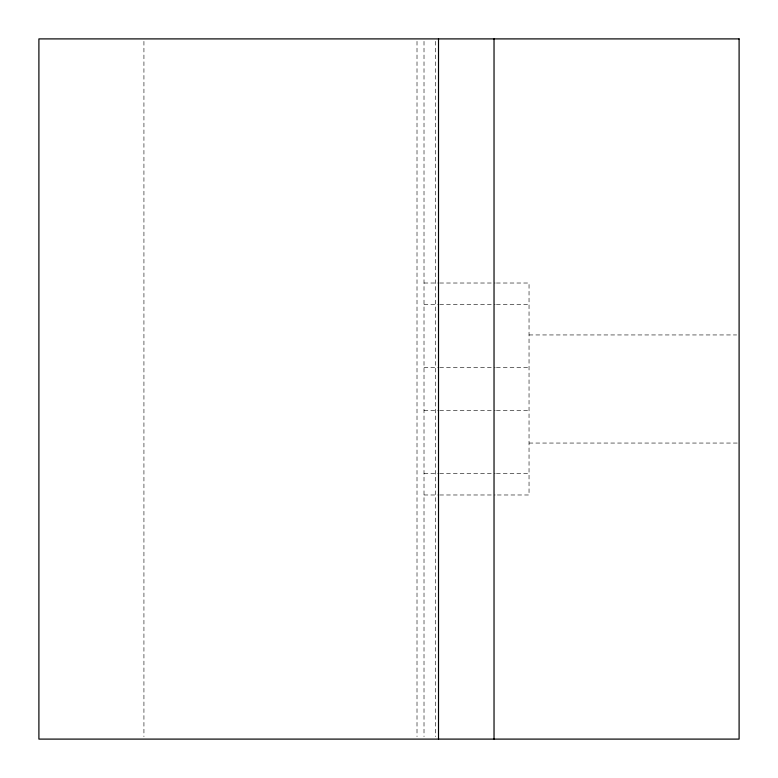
<?xml version="1.0" encoding="UTF-8"?>
<svg xmlns="http://www.w3.org/2000/svg" width="778" height="778" viewBox="0 0 778 778"><rect width="100%" height="100%" fill="white"/><g stroke="black" fill="none" stroke-linecap="round" stroke-linejoin="round"><path stroke-width="0.58" stroke-dasharray="3.89 2.92" d="M424.01 283.017L438.5 283.017M439.706 283.017L495.236 283.017M496.442 283.017L529.04 283.017L529.04 494.983L496.442 494.983M424.01 304.558L438.5 304.558M439.706 304.558L495.236 304.558M496.442 304.558L529.04 304.558M529.04 334.948L736.669 334.948M424.01 367.449L438.5 367.449M439.706 367.449L495.236 367.449M496.442 367.449L529.04 367.449M424.01 410.551L438.5 410.551M439.706 410.551L495.236 410.551M496.442 410.551L529.04 410.551M529.04 443.052L739.1 443.052M424.01 473.442L438.5 473.442M439.706 473.442L495.236 473.442M496.442 473.442L529.04 473.442M424.01 494.983L438.5 494.983M439.706 494.983L495.236 494.983M435.651 41.331L435.651 736.669M424.01 41.331L424.01 736.669M417.008 41.331L417.008 736.669M143.93 41.331L143.93 736.669"/><path stroke-width="1.17" d="M494.03 38.9L494.03 739.1M438.51 38.9L438.51 739.1M739.1 38.9L38.9 38.9L38.9 739.1L739.1 739.1L739.1 38.9"/></g></svg>
